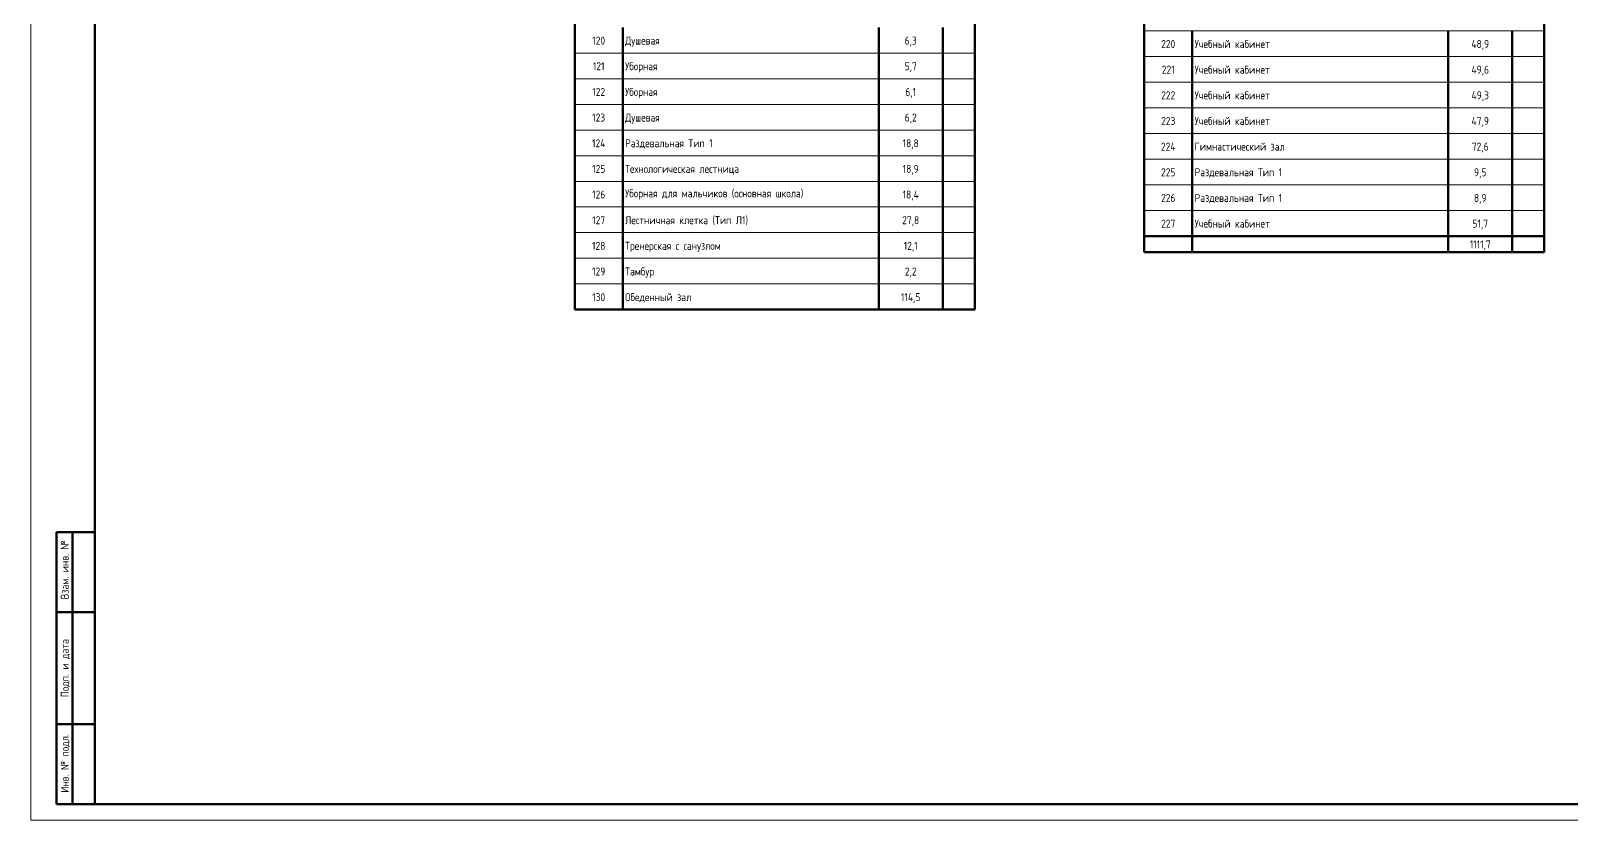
# Paper-space layout 'Лист1-Лист 22' of a CAD drawing. Header units: millimetres. Extents: x -841 to 0, y 0 to 594.
# Drawn here: x -841 to -359.6, y 0 to 246.7 of the extents above; entities that cross this region are included whole.
import ezdxf

# ---------------------------------------------------------------- set-up
doc = ezdxf.new("R2010")
doc.units = ezdxf.units.MM
doc.layers.add('Графика', color=7, linetype='Continuous', lineweight=20)
doc.layers.add('Основная надпись', color=7, linetype='Continuous', lineweight=30)
doc.layers.add('Линии', color=7, linetype='Continuous', lineweight=9, true_color=0x00a600)
doc.styles.add('GOST Common_11', font='GOST_Common.ttf', dxfattribs={"width": 0.9, "height": 2.5})
doc.styles.add('GOST Common_6', font='GOST_Common.ttf', dxfattribs={"width": 0.9, "height": 2.5})
doc.styles.add('GOST Common_9', font='GOST_Common.ttf', dxfattribs={"width": 0.9, "height": 3.5})

# ---------------------------------------------------------------- blocks, each defined once
blk = doc.blocks.new('ADSK_ОсновнаяНадпись_АК и Партнеры - Форма 3-3901144-План потолков 4-го этажа')
at = {"layer": 'Основная надпись', "lineweight": 20}
for p in [(-1033, 445.5), (-192, -148.5)]:
    blk.add_line(p, (-1033, -148.5), dxfattribs=at)
at = {"layer": 'Основная надпись', "lineweight": 50}
for p, q in [((-1013, 440.5), (-1013, -143.5)), ((-1025, -58.5), (-1013, -58.5)), ((-1025, -58.5), (-1025, -143.5)), ((-1020, -58.5), (-1020, -143.5)), ((-1025, -83.5), (-1013, -83.5)), ((-1025, -118.5), (-1013, -118.5)), ((-1025, -143.5), (-1013, -143.5)), ((-1013, -143.5), (-197, -143.5))]:
    blk.add_line(p, q, dxfattribs=at)
at = {"layer": 'Основная надпись', "lineweight": 9, "char_height": 2.5, "attachment_point": 2, "rotation": 90, "line_spacing_factor": 1.022766, "style": 'GOST Common_6'}
for s, insert, width in [('\\pt6.3,12.6,18.9,25.2,31.5,37.8,44.1,50.4,56.7,63,69.3,75.6,81.9,88.2,94.5,100.8,107.1,113.4,119.7,126,132.3,138.6,144.9,151.2,157.5,163.8,170.1,176.4,182.7,189,195.3,201.6;Взам. инв. №', (-1023.63, -70.27), 20.835), ('\\pt6.3,12.6,18.9,25.2,31.5,37.8,44.1,50.4,56.7,63,69.3,75.6,81.9,88.2,94.5,100.8,107.1,113.4,119.7,126,132.3,138.6,144.9,151.2,157.5,163.8,170.1,176.4,182.7,189,195.3,201.6;Подп. и дата', (-1023.63, -100.97), 32.445), ('\\pt6.3,12.6,18.9,25.2,31.5,37.8,44.1,50.4,56.7,63,69.3,75.6,81.9,88.2,94.5,100.8,107.1,113.4,119.7,126,132.3,138.6,144.9,151.2,157.5,163.8,170.1,176.4,182.7,189,195.3,201.6;Инв. № подл.', (-1023.63, -130.74), 22.86)]:
    blk.add_mtext(s, dxfattribs=dict(at, insert=insert, width=width))

psp = doc.layouts.new('Лист1-Лист 22')

# ---------------------------------------------------------------- linework, layer by layer
at = {"layer": 'Линии', "color": 7, "lineweight": 50}
for p, q in [((-671.04, 420.16), (-671.04, 159.56)), ((-546.04, 420.16), (-546.04, 159.56)), ((-493.07, 420.36), (-493.07, 177.55)), ((-368.06, 420.36), (-368.06, 177.55)), ((-656.04, 247.77), (-656.04, 239.75)), ((-576.04, 247.77), (-576.04, 239.75)), ((-556.04, 247.77), (-556.04, 239.75)), ((-546.04, 247.77), (-546.04, 239.75)), ((-478.07, 246.7), (-478.07, 238.69)), ((-398.07, 246.7), (-398.07, 238.69)), ((-378.07, 246.7), (-378.07, 238.69)), ((-368.07, 246.7), (-368.07, 238.69)), ((-656.04, 239.75), (-656.04, 231.73)), ((-576.04, 239.75), (-576.04, 231.73)), ((-556.04, 239.75), (-556.04, 231.73)), ((-546.04, 239.75), (-546.04, 231.73)), ((-478.07, 238.69), (-478.07, 230.67)), ((-398.07, 238.69), (-398.07, 230.67)), ((-378.07, 238.69), (-378.07, 230.67)), ((-368.07, 238.69), (-368.07, 230.67)), ((-656.04, 231.73), (-656.04, 223.71)), ((-576.04, 231.73), (-576.04, 223.71)), ((-556.04, 231.73), (-556.04, 223.71)), ((-546.04, 231.73), (-546.04, 223.71)), ((-478.07, 230.67), (-478.07, 222.65)), ((-398.07, 230.67), (-398.07, 222.65)), ((-378.07, 230.67), (-378.07, 222.65)), ((-368.07, 230.67), (-368.07, 222.65)), ((-656.04, 223.71), (-656.04, 215.69)), ((-576.04, 223.71), (-576.04, 215.69)), ((-556.04, 223.71), (-556.04, 215.69)), ((-546.04, 223.71), (-546.04, 215.69)), ((-478.07, 222.65), (-478.07, 214.63)), ((-398.07, 222.65), (-398.07, 214.63)), ((-378.07, 222.65), (-378.07, 214.63)), ((-368.07, 222.65), (-368.07, 214.63)), ((-656.04, 215.69), (-656.04, 207.68)), ((-576.04, 215.69), (-576.04, 207.68)), ((-556.04, 215.69), (-556.04, 207.68)), ((-546.04, 215.69), (-546.04, 207.68)), ((-478.07, 214.63), (-478.07, 206.61)), ((-398.07, 214.63), (-398.07, 206.61)), ((-378.07, 214.63), (-378.07, 206.61)), ((-368.07, 214.63), (-368.07, 206.61)), ((-656.04, 207.68), (-656.04, 199.66)), ((-576.04, 207.68), (-576.04, 199.66)), ((-556.04, 207.68), (-556.04, 199.66)), ((-546.04, 207.68), (-546.04, 199.66)), ((-478.07, 206.61), (-478.07, 198.59)), ((-398.07, 206.61), (-398.07, 198.59)), ((-378.07, 206.61), (-378.07, 198.59)), ((-368.07, 206.61), (-368.07, 198.59)), ((-656.04, 199.66), (-656.04, 191.64)), ((-576.04, 199.66), (-576.04, 191.64)), ((-556.04, 199.66), (-556.04, 191.64)), ((-546.04, 199.66), (-546.04, 191.64)), ((-478.07, 198.59), (-478.07, 190.58)), ((-398.07, 198.59), (-398.07, 190.58)), ((-378.07, 198.59), (-378.07, 190.58)), ((-368.07, 198.59), (-368.07, 190.58)), ((-656.04, 191.64), (-656.04, 183.62)), ((-576.04, 191.64), (-576.04, 183.62)), ((-556.04, 191.64), (-556.04, 183.62)), ((-546.04, 191.64), (-546.04, 183.62)), ((-478.07, 190.58), (-478.07, 182.56)), ((-398.07, 190.58), (-398.07, 182.56)), ((-378.07, 190.58), (-378.07, 182.56)), ((-368.07, 190.58), (-368.07, 182.56)), ((-656.04, 183.62), (-656.04, 175.6)), ((-576.04, 183.62), (-576.04, 175.6)), ((-556.04, 183.62), (-556.04, 175.6)), ((-546.04, 183.62), (-546.04, 175.6)), ((-478.07, 182.56), (-493.07, 182.56)), ((-398.07, 182.56), (-478.07, 182.56)), ((-478.07, 182.56), (-478.07, 177.55)), ((-378.07, 182.56), (-398.07, 182.56)), ((-398.07, 182.56), (-398.07, 177.55)), ((-368.07, 182.56), (-378.07, 182.56)), ((-378.07, 182.56), (-378.07, 177.55)), ((-368.07, 182.56), (-368.07, 177.55)), ((-656.04, 175.6), (-656.04, 167.58)), ((-576.04, 175.6), (-576.04, 167.58)), ((-556.04, 175.6), (-556.04, 167.58)), ((-546.04, 175.6), (-546.04, 167.58)), ((-368.06, 177.55), (-493.07, 177.55)), ((-656.04, 167.58), (-656.04, 159.56)), ((-576.04, 167.58), (-576.04, 159.56)), ((-556.04, 167.58), (-556.04, 159.56)), ((-546.04, 167.58), (-546.04, 159.56)), ((-546.04, 159.56), (-671.04, 159.56))]:
    psp.add_line(p, q, dxfattribs=at)
at = {"layer": 'Линии', "color": 7, "lineweight": 20}
for p, q in [((-478.07, 246.7), (-493.07, 246.7)), ((-398.07, 246.7), (-478.07, 246.7)), ((-378.07, 246.7), (-398.07, 246.7)), ((-368.07, 246.7), (-378.07, 246.7)), ((-656.04, 239.75), (-671.04, 239.75)), ((-576.04, 239.75), (-656.04, 239.75)), ((-556.04, 239.75), (-576.04, 239.75)), ((-546.04, 239.75), (-556.04, 239.75)), ((-478.07, 238.69), (-493.07, 238.69)), ((-398.07, 238.69), (-478.07, 238.69)), ((-378.07, 238.69), (-398.07, 238.69)), ((-368.07, 238.69), (-378.07, 238.69)), ((-656.04, 231.73), (-671.04, 231.73)), ((-576.04, 231.73), (-656.04, 231.73)), ((-556.04, 231.73), (-576.04, 231.73)), ((-546.04, 231.73), (-556.04, 231.73)), ((-478.07, 230.67), (-493.07, 230.67)), ((-398.07, 230.67), (-478.07, 230.67)), ((-378.07, 230.67), (-398.07, 230.67)), ((-368.07, 230.67), (-378.07, 230.67)), ((-656.04, 223.71), (-671.04, 223.71)), ((-576.04, 223.71), (-656.04, 223.71)), ((-556.04, 223.71), (-576.04, 223.71)), ((-546.04, 223.71), (-556.04, 223.71)), ((-478.07, 222.65), (-493.07, 222.65)), ((-398.07, 222.65), (-478.07, 222.65)), ((-378.07, 222.65), (-398.07, 222.65)), ((-368.07, 222.65), (-378.07, 222.65)), ((-656.04, 215.69), (-671.04, 215.69)), ((-576.04, 215.69), (-656.04, 215.69)), ((-556.04, 215.69), (-576.04, 215.69)), ((-546.04, 215.69), (-556.04, 215.69)), ((-478.07, 214.63), (-493.07, 214.63)), ((-398.07, 214.63), (-478.07, 214.63)), ((-378.07, 214.63), (-398.07, 214.63)), ((-368.07, 214.63), (-378.07, 214.63)), ((-656.04, 207.68), (-671.04, 207.68)), ((-576.04, 207.68), (-656.04, 207.68)), ((-556.04, 207.68), (-576.04, 207.68)), ((-546.04, 207.68), (-556.04, 207.68)), ((-478.07, 206.61), (-493.07, 206.61)), ((-398.07, 206.61), (-478.07, 206.61)), ((-378.07, 206.61), (-398.07, 206.61)), ((-368.07, 206.61), (-378.07, 206.61)), ((-656.04, 199.66), (-671.04, 199.66)), ((-576.04, 199.66), (-656.04, 199.66)), ((-556.04, 199.66), (-576.04, 199.66)), ((-546.04, 199.66), (-556.04, 199.66)), ((-478.07, 198.59), (-493.07, 198.59)), ((-398.07, 198.59), (-478.07, 198.59)), ((-378.07, 198.59), (-398.07, 198.59)), ((-368.07, 198.59), (-378.07, 198.59)), ((-656.04, 191.64), (-671.04, 191.64)), ((-576.04, 191.64), (-656.04, 191.64)), ((-556.04, 191.64), (-576.04, 191.64)), ((-546.04, 191.64), (-556.04, 191.64)), ((-478.07, 190.58), (-493.07, 190.58)), ((-398.07, 190.58), (-478.07, 190.58)), ((-378.07, 190.58), (-398.07, 190.58)), ((-368.07, 190.58), (-378.07, 190.58)), ((-656.04, 183.62), (-671.04, 183.62)), ((-576.04, 183.62), (-656.04, 183.62)), ((-556.04, 183.62), (-576.04, 183.62)), ((-546.04, 183.62), (-556.04, 183.62)), ((-656.04, 175.6), (-671.04, 175.6)), ((-576.04, 175.6), (-656.04, 175.6)), ((-556.04, 175.6), (-576.04, 175.6)), ((-546.04, 175.6), (-556.04, 175.6)), ((-656.04, 167.58), (-671.04, 167.58)), ((-576.04, 167.58), (-656.04, 167.58)), ((-556.04, 167.58), (-576.04, 167.58)), ((-546.04, 167.58), (-556.04, 167.58))]:
    psp.add_line(p, q, dxfattribs=at)

# ---------------------------------------------------------------- block references
at = {"layer": 'Основная надпись', "lineweight": 9}
psp.add_blockref('ADSK_ОсновнаяНадпись_АК и Партнеры - Форма 3-3901144-План потолков 4-го этажа', (192, 148.5), dxfattribs=at)

# ---------------------------------------------------------------- texts
at = {"layer": 'Графика', "char_height": 2.5, "line_spacing_factor": 1.022761}
for s, insert, width, attachment_point, style in [('120', (-663.54, 244.89), 5.0989, 2, 'GOST Common_11'), ('Душевая', (-655.29, 244.89), 14.4518, 1, 'GOST Common_11'), ('6,3', (-566.04, 244.89), 4.6765, 2, 'GOST Common_11'), ('220', (-485.57, 243.83), 5.6118, 2, 'GOST Common_9'), ('Учебный кабинет', (-477.32, 243.83), 28.4812, 1, 'GOST Common_9'), ('48,9', (-388.07, 243.83), 6.8186, 2, 'GOST Common_9'), ('121', (-663.54, 236.88), 4.586, 2, 'GOST Common_11'), ('Уборная', (-655.29, 236.88), 13.6372, 1, 'GOST Common_11'), ('5,7', (-566.04, 236.88), 4.6765, 2, 'GOST Common_11'), ('221', (-485.57, 235.81), 5.0989, 2, 'GOST Common_9'), ('Учебный кабинет', (-477.32, 235.81), 28.4812, 1, 'GOST Common_9'), ('49,6', (-388.07, 235.81), 6.8186, 2, 'GOST Common_9'), ('122', (-663.54, 228.86), 5.0989, 2, 'GOST Common_11'), ('Уборная', (-655.29, 228.86), 13.6372, 1, 'GOST Common_11'), ('6,1', (-566.04, 228.86), 4.1636, 2, 'GOST Common_11'), ('222', (-485.57, 227.8), 5.6118, 2, 'GOST Common_9'), ('Учебный кабинет', (-477.32, 227.8), 28.4812, 1, 'GOST Common_9'), ('49,3', (-388.07, 227.8), 6.8186, 2, 'GOST Common_9'), ('123', (-663.54, 220.84), 5.0989, 2, 'GOST Common_11'), ('Душевая', (-655.29, 220.84), 14.4518, 1, 'GOST Common_11'), ('6,2', (-566.04, 220.84), 4.6765, 2, 'GOST Common_11'), ('223', (-485.57, 219.78), 5.6118, 2, 'GOST Common_9'), ('Учебный кабинет', (-477.32, 219.78), 28.4812, 1, 'GOST Common_9'), ('47,9', (-388.07, 219.78), 6.8186, 2, 'GOST Common_9'), ('124', (-663.54, 212.82), 5.3704, 2, 'GOST Common_11'), ('Раздевальная Тип 1', (-655.29, 212.82), 32.5241, 1, 'GOST Common_11'), ('18,8', (-566.04, 212.82), 6.0341, 2, 'GOST Common_11'), ('224', (-485.57, 211.76), 5.8833, 2, 'GOST Common_9'), ('Гимнастический зал', (-477.32, 211.76), 33.4895, 1, 'GOST Common_9'), ('72,6', (-388.07, 211.76), 6.5471, 2, 'GOST Common_9'), ('125', (-663.54, 204.8), 5.0989, 2, 'GOST Common_11'), ('Технологическая лестница', (-655.29, 204.8), 45.1053, 1, 'GOST Common_11'), ('18,9', (-566.04, 204.8), 6.0341, 2, 'GOST Common_11'), ('225', (-485.57, 203.74), 5.6118, 2, 'GOST Common_9'), ('Раздевальная Тип 1', (-477.32, 203.74), 32.5241, 1, 'GOST Common_9'), ('9,5', (-388.07, 203.74), 4.6765, 2, 'GOST Common_9'), ('Уборная для мальчиков (основная школа)', (-655.29, 197.15), 69.6648, 1, 'GOST Common_11'), ('126', (-663.54, 196.78), 5.0989, 2, 'GOST Common_11'), ('18,4', (-566.04, 196.78), 6.3057, 2, 'GOST Common_11'), ('226', (-485.57, 195.72), 5.6118, 2, 'GOST Common_9'), ('Раздевальная Тип 1', (-477.32, 195.72), 32.5241, 1, 'GOST Common_9'), ('8,9', (-388.07, 195.72), 4.6765, 2, 'GOST Common_9'), ('127', (-663.54, 188.77), 5.0989, 2, 'GOST Common_11'), ('Лестничная клетка (Тип Л1)', (-655.29, 188.77), 45.9501, 1, 'GOST Common_11'), ('27,8', (-566.04, 188.77), 6.5471, 2, 'GOST Common_11'), ('227', (-485.57, 187.7), 5.6118, 2, 'GOST Common_9'), ('Учебный кабинет', (-477.32, 187.7), 28.4812, 1, 'GOST Common_9'), ('51,7', (-388.07, 187.7), 6.0341, 2, 'GOST Common_9'), ('128', (-663.54, 180.75), 5.0989, 2, 'GOST Common_11'), ('Тренерская с санузлом', (-655.29, 180.75), 37.6531, 1, 'GOST Common_11'), ('12,1', (-566.04, 180.75), 5.5212, 2, 'GOST Common_11'), ('1111,7', (-388.07, 181.19), 8.2366, 2, 'GOST Common_9'), ('129', (-663.54, 172.73), 5.0989, 2, 'GOST Common_11'), ('Тамбур', (-655.29, 172.73), 12.0381, 1, 'GOST Common_11'), ('2,2', (-566.04, 172.73), 4.6765, 2, 'GOST Common_11'), ('130', (-663.54, 164.71), 5.0989, 2, 'GOST Common_11'), ('Обеденный зал', (-655.29, 164.71), 24.0763, 1, 'GOST Common_11'), ('114,5', (-566.04, 164.71), 7.6634, 2, 'GOST Common_11')]:
    psp.add_mtext(s, dxfattribs=dict(at, insert=insert, width=width, attachment_point=attachment_point, style=style))

doc.saveas('drawing.dxf')
